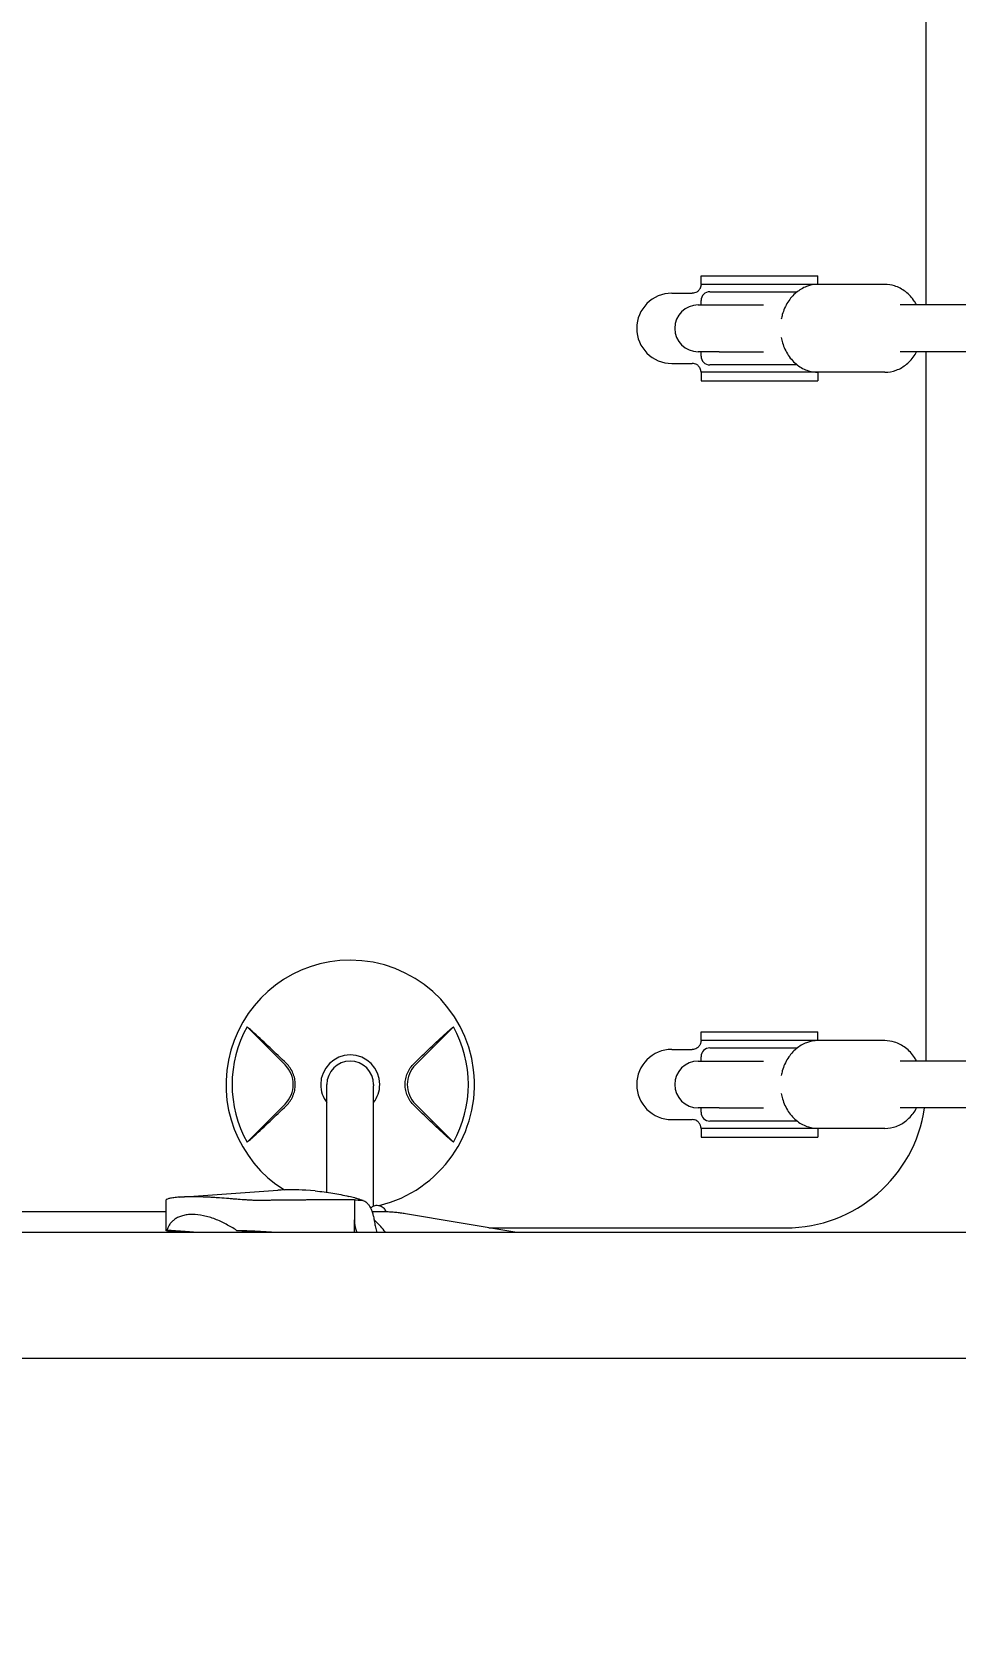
# Model space of a CAD drawing. Extents: x -5207 to 7460, y -6482 to 6318.
# Drawn here: x 868 to 1184, y -48 to 501 of the extents above; entities that cross this region are included whole.
import ezdxf

# ---------------------------------------------------------------- set-up
doc = ezdxf.new("R2010")
doc.units = 0
doc.header["$LTSCALE"] = 5
doc.header["$PDMODE"] = 33
doc.header["$PDSIZE"] = 20
doc.layers.get('Defpoints').update_dxf_attribs({"linetype": 'CONTINUOUS'})
doc.layers.add('Lg_dim', color=7, linetype='CONTINUOUS')
doc.layers.add('Lg_prod', color=40, linetype='CONTINUOUS')
doc.styles.add('LG1', font='arial.ttf', dxfattribs={"height": 185})
doc.dimstyles.new('LG_DIM', dxfattribs={"dimtxt": 185, "dimasz": 120, "dimexe": 50, "dimexo": 1, "dimgap": 50, "dimtad": 1, "dimdec": 0, "dimrnd": 10, "dimtxsty": 'LG1', "dimcen": 2.5, "dimclrt": 4, "dimadec": 4, "dimazin": 3, "dimtfac": 1, "dimtdec": 0, "dimtmove": 0, "dimatfit": 3})

# ---------------------------------------------------------------- blocks, each defined once
blk = doc.blocks.new('*D4')
at = {"layer": 'Defpoints', "color": 0, "transparency": 16777216}
for p in [(-2635.83, 778.5, 0.2), (5060.83, -1646.5), (5060.83, -6051.45)]:
    blk.add_point(p, dxfattribs=at)
at = {"layer": 'Lg_dim', "color": 0, "lineweight": -2, "transparency": 16777216}
for p, q in [((-2635.83, 777.5), (-2635.83, -6101.45)), ((5060.83, -1647.5), (5060.83, -6101.45)), ((-2515.83, -6051.45), (539.03, -6051.45)), ((4940.83, -6051.45), (1808.47, -6051.45))]:
    blk.add_line(p, q, dxfattribs=at)
at = {"layer": 'Lg_dim', "color": 0, "transparency": 16777216}
for points in [[(-2515.83, -6031.45), (-2515.83, -6071.45), (-2635.83, -6051.45)], [(4940.83, -6031.45), (4940.83, -6071.45), (5060.83, -6051.45)]]:
    blk.add_solid(points, dxfattribs=at)
at = {"layer": 'Lg_dim', "color": 4, "transparency": 16777216, "insert": (1173.75, -6051.45), "char_height": 185, "attachment_point": 5, "style": 'LG1'}
blk.add_mtext('\\A1;7700 mm\\P [(25\'-3{\\H1.000000x;\\S1/4;}")]', dxfattribs=at)
blk = doc.blocks.new('*D5')
at = {"layer": 'Defpoints', "color": 0, "transparency": 16777216}
for p in [(-283.42, 3694.51, 0.2), (-100, -4659.68), (6750.73, -4659.68)]:
    blk.add_point(p, dxfattribs=at)
at = {"layer": 'Lg_dim', "color": 0, "lineweight": -2, "transparency": 16777216}
for p, q in [((-282.42, 3694.51), (6800.73, 3694.51)), ((6750.73, 3574.51), (6750.73, -297.89)), ((6750.73, -4539.68), (6750.73, -1197.71)), ((-99, -4659.68), (6800.73, -4659.68))]:
    blk.add_line(p, q, dxfattribs=at)
at = {"layer": 'Lg_dim', "color": 0, "transparency": 16777216}
for points in [[(6730.73, 3574.51), (6770.73, 3574.51), (6750.73, 3694.51)], [(6730.73, -4539.68), (6770.73, -4539.68), (6750.73, -4659.68)]]:
    blk.add_solid(points, dxfattribs=at)
at = {"layer": 'Lg_dim', "color": 4, "transparency": 16777216, "insert": (6750.73, -747.8), "char_height": 185, "attachment_point": 5, "style": 'LG1'}
blk.add_mtext('\\A1;8350 mm\\P [(27\'-5{\\H1.000000x;\\S1/8;}")]', dxfattribs=at)
blk = doc.blocks.new('*D7')
at = {"layer": 'Defpoints', "color": 0, "transparency": 16777216}
for p in [(3262.5, 4611.04), (-872.5, 400), (3262.5, -330)]:
    blk.add_point(p, dxfattribs=at)
at = {"layer": 'Lg_dim', "color": 0, "lineweight": -2, "transparency": 16777216}
for p, q in [((-872.5, 401), (-872.5, 4661.04)), ((3262.5, -329), (3262.5, 4661.04)), ((-752.5, 4611.04), (636.72, 4611.04)), ((3142.5, 4611.04), (2027.18, 4611.04))]:
    blk.add_line(p, q, dxfattribs=at)
at = {"layer": 'Lg_dim', "color": 0, "transparency": 16777216}
for points in [[(-752.5, 4631.04), (-752.5, 4591.04), (-872.5, 4611.04)], [(3142.5, 4631.04), (3142.5, 4591.04), (3262.5, 4611.04)]]:
    blk.add_solid(points, dxfattribs=at)
at = {"layer": 'Lg_dim', "color": 4, "transparency": 16777216, "insert": (1331.95, 4611.04), "char_height": 185, "attachment_point": 5, "style": 'LG1'}
blk.add_mtext('\\A1;4140 mm\\P [(13\'-6{\\H1.000000x;\\S15/16;}")]', dxfattribs=at)

msp = doc.modelspace()

# ---------------------------------------------------------------- linework, layer by layer
at = {"layer": 'Lg_prod', "linetype": 'Continuous', "lineweight": 0}
for p, q in [((1174, 408), (1174, 650.5)), ((1097, 415), (1097, 418)), ((1097, 418), (1137, 418)), ((1137, 415), (1137, 418)), ((1087, 412), (1094, 412)), ((1137, 415), (1097, 415)), ((1100, 412.5), (1105.22, 412.5)), ((1105.22, 412.5), (1125.6, 412.5)), ((1125.6, 412.5), (1129.9, 412.5)), ((1159.88, 415), (1137.01, 415)), ((1096, 408), (1103.19, 408)), ((1097, 408), (1097, 409.5)), ((1103.19, 408), (1118.42, 408)), ((1126.1, 408), (1126.14, 408)), ((1234.45, 408), (1165.09, 408)), ((1103.19, 392), (1096, 392)), ((1097, 390.5), (1097, 392)), ((1103.19, 392), (1118.42, 392)), ((1126.1, 392), (1126.14, 392)), ((1234.45, 392), (1165.09, 392)), ((1174, 149.5), (1174, 392)), ((1087, 388), (1094, 388)), ((1097, 385), (1097, 382)), ((1137, 385), (1097, 385)), ((1105.22, 387.5), (1100, 387.5)), ((1125.6, 387.5), (1105.22, 387.5)), ((1129.9, 387.5), (1125.6, 387.5)), ((1137, 385), (1137, 382)), ((1159.88, 385), (1137.01, 385)), ((1097, 382), (1137, 382)), ((941.72, 161.22), (954.72, 148.22)), ((1012.28, 161.22), (999.28, 148.22)), ((1097, 156.5), (1097, 159.5)), ((1097, 159.5), (1137, 159.5)), ((1137, 156.5), (1137, 159.5)), ((1137, 156.5), (1097, 156.5)), ((1100, 154), (1105.22, 154)), ((1105.22, 154), (1125.6, 154)), ((1125.6, 154), (1129.9, 154)), ((1159.88, 156.5), (1137.01, 156.5)), ((1087, 153.5), (1094, 153.5)), ((1096, 149.5), (1103.19, 149.5)), ((1097, 149.5), (1097, 151)), ((1103.19, 149.5), (1118.42, 149.5)), ((1126.1, 149.5), (1126.14, 149.5)), ((1241.12, 149.5), (1165.09, 149.5)), ((969, 141.07), (969, 141.5)), ((969, 104.7), (969, 141.07)), ((985, 141.5), (985, 141.07)), ((985, 99.98), (985, 141.07)), ((954.72, 134.78), (941.72, 121.78)), ((999.28, 134.78), (1012.28, 121.78)), ((1103.19, 133.5), (1096, 133.5)), ((1097, 132), (1097, 133.5)), ((1103.19, 133.5), (1118.42, 133.5)), ((1126.1, 133.5), (1126.14, 133.5)), ((1241.12, 133.5), (1165.09, 133.5)), ((1087, 129.5), (1094, 129.5)), ((1097, 126.5), (1097, 123.5)), ((1137, 126.5), (1097, 126.5)), ((1105.22, 129), (1100, 129)), ((1125.6, 129), (1105.22, 129)), ((1129.9, 129), (1125.6, 129)), ((1137, 126.5), (1137, 123.5)), ((1159.88, 126.5), (1137.01, 126.5)), ((1097, 123.5), (1137, 123.5)), ((918.77, 102.99), (952.24, 105.33)), ((965.02, 105.11), (961.76, 105.33)), ((969, 104.69), (969, 104.69)), ((914, 91.56), (914, 102.06)), ((978.42, 102.07), (978.42, 95.19)), ((914, 98), (826.84, 98)), ((978.42, 91), (978.42, 95.19)), ((987.5, 98), (984.48, 98)), ((1033.27, 91), (995.9, 97.3)), ((497.82, 91), (1139.29, 91)), ((919, 91), (915.37, 91.33)), ((946.28, 91.33), (952.05, 91)), ((1024.36, 92.5), (1126, 92.5)), ((1139.29, 91), (1553.5, 91)), ((497.82, 48), (1139.29, 48)), ((1139.29, 48), (1553.5, 48))]:
    msp.add_line(p, q, dxfattribs=at)
for centre, radius, start, end in [((1087, 400), 12, 90, 270), ((1100, 409.5), 3, 90, 180), ((1096, 400), 8, 90, 270), ((1100, 390.5), 3, 180, 270), ((977, 141.5), 42.51, 90, 237.9823), ((977, 141.5), 42.51, 283.4427, 90), ((977, 141.5), 40.42, 150.8025, 209.1975), ((977, 141.5), 40.42, 330.8025, 29.1975), ((1100, 151), 3, 90, 180), ((977, 141.5), 10.1, 90, 180), ((977, 141.5), 8, 90, 180), ((977, 141.5), 10.1, 0, 90), ((977, 141.5), 8, 0, 90), ((1087, 141.5), 12, 90, 270), ((1096, 141.5), 8, 90, 270), ((948, 141.5), 9.5, 0, 45), ((1006, 141.5), 9.5, 135, 180), ((948, 141.5), 9.5, 315, 0), ((977, 141.5), 10.1, 180, 217.6198), ((977, 141.5), 10.1, 322.3802, 0), ((1006, 141.5), 9.5, 180, 225), ((1100, 132), 3, 180, 270), ((1126, 140.5), 48, 270, 351.6145)]:
    msp.add_arc(centre, radius, start, end, dxfattribs=at)
for centre, major_axis, ratio, start_param, end_param in [((957, 14.67), (0, 90.83), 0.866025, 0, 0.060521), ((957, 14.67), (0, 90.83), 0.866025, 6.222664, 6.283185), ((974.15, 93.53), (2.4, 9.71), 0.488879, 0, 0.000002), ((957, 76.5), (0, 19.4), 0.866025, 0.717733, 0.726784)]:
    msp.add_ellipse(centre, major_axis=major_axis, ratio=ratio, start_param=start_param, end_param=end_param, dxfattribs=at)
for points, knots in [([(1097, 415), (1097, 415), (1097, 414.96), (1097, 414.86), (1096.99, 414.82), (1096.99, 414.71), (1096.98, 414.65), (1096.95, 414.45), (1096.92, 414.28), (1096.83, 414.01), (1096.8, 413.91), (1096.71, 413.71), (1096.66, 413.61), (1096.54, 413.4), (1096.47, 413.3), (1096.32, 413.1), (1096.24, 413), (1096.06, 412.81), (1095.96, 412.72), (1095.75, 412.56), (1095.64, 412.48), (1095.3, 412.28), (1095.05, 412.18), (1094.53, 412.04), (1094.27, 412), (1094, 412)], [0, 0, 0, 0, 0.000794672, 0.000794672, 0.001192009, 0.001192009, 0.001589345, 0.001589345, 0.002384017, 0.002384017, 0.002781354, 0.002781354, 0.00317869, 0.00317869, 0.003576026, 0.003576026, 0.003973362, 0.003973362, 0.004370698, 0.004370698, 0.004768035, 0.004768035, 0.005562707, 0.005562707, 0.006357379, 0.006357379, 0.006357379, 0.006357379]), ([(1137.01, 415), (1135.69, 415), (1134.36, 414.76), (1131.84, 413.83), (1130.64, 413.12), (1128.46, 411.32), (1127.49, 410.2), (1125.87, 407.65), (1125.23, 406.2), (1124.66, 404.16), (1124.54, 403.63), (1124.44, 403.09)], [0, 0, 0, 0, 0.294487, 0.294487, 0.59583, 0.59583, 0.912288, 0.912288, 1.2419, 1.2419, 1.355561, 1.355561, 1.355561, 1.355561]), ([(1170.76, 408), (1170.54, 408.42), (1170.29, 408.82), (1169.18, 410.49), (1168.14, 411.63), (1165.81, 413.42), (1164.52, 414.09), (1162.1, 414.83), (1160.99, 415), (1159.88, 415)], [5.2926589, 5.2926589, 5.2926589, 5.2926589, 5.3930964, 5.3930964, 5.7220167, 5.7220167, 6.0366939, 6.0366939, 6.2831853, 6.2831853, 6.2831853, 6.2831853]), ([(1124.44, 396.91), (1124.55, 396.29), (1124.7, 395.69), (1125.32, 393.56), (1125.99, 392.1), (1127.71, 389.51), (1128.76, 388.37), (1131.09, 386.58), (1132.37, 385.91), (1134.8, 385.17), (1135.9, 385), (1137.01, 385)], [1.786032, 1.786032, 1.786032, 1.786032, 1.915613, 1.915613, 2.251504, 2.251504, 2.580424, 2.580424, 2.895101, 2.895101, 3.141593, 3.141593, 3.141593, 3.141593]), ([(1159.88, 385), (1161.21, 385), (1162.53, 385.24), (1165.06, 386.17), (1166.26, 386.88), (1168.44, 388.68), (1169.41, 389.8), (1170.4, 391.36), (1170.59, 391.68), (1170.76, 392)], [3.1415927, 3.1415927, 3.1415927, 3.1415927, 3.4360801, 3.4360801, 3.7374228, 3.7374228, 4.0538802, 4.0538802, 4.1321191, 4.1321191, 4.1321191, 4.1321191]), ([(1097, 385), (1097, 385), (1097, 385.04), (1097, 385.14), (1096.99, 385.18), (1096.99, 385.29), (1096.98, 385.35), (1096.95, 385.55), (1096.92, 385.72), (1096.83, 385.99), (1096.8, 386.09), (1096.71, 386.29), (1096.66, 386.39), (1096.54, 386.6), (1096.47, 386.7), (1096.32, 386.9), (1096.24, 387), (1096.06, 387.19), (1095.96, 387.28), (1095.75, 387.44), (1095.64, 387.52), (1095.3, 387.72), (1095.05, 387.82), (1094.53, 387.96), (1094.27, 388), (1094, 388)], [0, 0, 0, 0, 0.000794672, 0.000794672, 0.001192009, 0.001192009, 0.001589345, 0.001589345, 0.002384017, 0.002384017, 0.002781354, 0.002781354, 0.00317869, 0.00317869, 0.003576026, 0.003576026, 0.003973362, 0.003973362, 0.004370698, 0.004370698, 0.004768035, 0.004768035, 0.005562707, 0.005562707, 0.006357379, 0.006357379, 0.006357379, 0.006357379]), ([(944.19, 159.07), (943.71, 159.52), (943.26, 159.92), (942.64, 160.46), (942.44, 160.63), (942.06, 160.95), (941.88, 161.09), (941.72, 161.22)], [0.000000486, 0.000000486, 0.000000486, 0.000000486, 0.002114988, 0.002114988, 0.003172238, 0.003172238, 0.004229489, 0.004229489, 0.004229489, 0.004229489]), ([(1009.81, 159.07), (1010.29, 159.52), (1010.74, 159.92), (1011.36, 160.46), (1011.56, 160.63), (1011.94, 160.95), (1012.12, 161.09), (1012.28, 161.22)], [0.000000486, 0.000000486, 0.000000486, 0.000000486, 0.002114988, 0.002114988, 0.003172238, 0.003172238, 0.004229489, 0.004229489, 0.004229489, 0.004229489]), ([(1097, 156.5), (1097, 156.5), (1097, 156.46), (1097, 156.36), (1096.99, 156.32), (1096.99, 156.21), (1096.98, 156.15), (1096.95, 155.95), (1096.92, 155.78), (1096.83, 155.51), (1096.8, 155.41), (1096.71, 155.21), (1096.66, 155.11), (1096.54, 154.9), (1096.47, 154.8), (1096.32, 154.6), (1096.24, 154.5), (1096.06, 154.31), (1095.96, 154.22), (1095.75, 154.06), (1095.64, 153.98), (1095.3, 153.78), (1095.05, 153.68), (1094.53, 153.54), (1094.27, 153.5), (1094, 153.5)], [0, 0, 0, 0, 0.000794672, 0.000794672, 0.001192009, 0.001192009, 0.001589345, 0.001589345, 0.002384017, 0.002384017, 0.002781354, 0.002781354, 0.00317869, 0.00317869, 0.003576026, 0.003576026, 0.003973362, 0.003973362, 0.004370698, 0.004370698, 0.004768035, 0.004768035, 0.005562707, 0.005562707, 0.006357379, 0.006357379, 0.006357379, 0.006357379]), ([(1137.01, 156.5), (1135.69, 156.5), (1134.36, 156.26), (1131.84, 155.33), (1130.64, 154.62), (1128.46, 152.82), (1127.49, 151.7), (1125.87, 149.15), (1125.23, 147.7), (1124.66, 145.66), (1124.54, 145.13), (1124.44, 144.59)], [0, 0, 0, 0, 0.294487, 0.294487, 0.59583, 0.59583, 0.912288, 0.912288, 1.2419, 1.2419, 1.355561, 1.355561, 1.355561, 1.355561]), ([(1170.76, 149.5), (1170.54, 149.92), (1170.29, 150.32), (1169.18, 151.99), (1168.14, 153.13), (1165.81, 154.92), (1164.52, 155.59), (1162.1, 156.33), (1160.99, 156.5), (1159.88, 156.5)], [5.2926589, 5.2926589, 5.2926589, 5.2926589, 5.3930964, 5.3930964, 5.7220167, 5.7220167, 6.0366939, 6.0366939, 6.2831853, 6.2831853, 6.2831853, 6.2831853]), ([(958.22, 141.5), (958.22, 141.83), (958.2, 142.17), (958.13, 142.84), (958.08, 143.17), (957.88, 144.16), (957.68, 144.8), (957.16, 146.03), (956.83, 146.62), (956.08, 147.71), (955.65, 148.22), (955.18, 148.68)], [0.008164918, 0.008164918, 0.008164918, 0.008164918, 0.009167239, 0.009167239, 0.01016956, 0.01016956, 0.012174201, 0.012174201, 0.014178842, 0.014178842, 0.016183483, 0.016183483, 0.016183483, 0.016183483]), ([(995.78, 141.5), (995.78, 141.83), (995.8, 142.17), (995.87, 142.84), (995.92, 143.17), (996.12, 144.16), (996.32, 144.8), (996.84, 146.03), (997.17, 146.62), (997.92, 147.71), (998.35, 148.22), (998.82, 148.68)], [0.008164918, 0.008164918, 0.008164918, 0.008164918, 0.009167239, 0.009167239, 0.01016956, 0.01016956, 0.012174201, 0.012174201, 0.014178842, 0.014178842, 0.016183483, 0.016183483, 0.016183483, 0.016183483]), ([(955.18, 134.32), (955.65, 134.78), (956.08, 135.29), (956.64, 136.11), (956.82, 136.39), (957.14, 136.98), (957.29, 137.28), (957.68, 138.2), (957.88, 138.84), (958.08, 139.83), (958.13, 140.16), (958.2, 140.83), (958.22, 141.17), (958.22, 141.5)], [0.000143327, 0.000143327, 0.000143327, 0.000143327, 0.002148725, 0.002148725, 0.003151424, 0.003151424, 0.004154123, 0.004154123, 0.006159521, 0.006159521, 0.00716222, 0.00716222, 0.008164918, 0.008164918, 0.008164918, 0.008164918]), ([(998.82, 134.32), (998.35, 134.78), (997.92, 135.29), (997.36, 136.11), (997.18, 136.39), (996.86, 136.98), (996.71, 137.28), (996.32, 138.2), (996.12, 138.84), (995.92, 139.83), (995.87, 140.16), (995.8, 140.83), (995.78, 141.17), (995.78, 141.5)], [0.000143327, 0.000143327, 0.000143327, 0.000143327, 0.002148725, 0.002148725, 0.003151424, 0.003151424, 0.004154123, 0.004154123, 0.006159521, 0.006159521, 0.00716222, 0.00716222, 0.008164918, 0.008164918, 0.008164918, 0.008164918]), ([(1124.44, 138.41), (1124.55, 137.79), (1124.7, 137.19), (1125.32, 135.06), (1125.99, 133.6), (1127.71, 131.01), (1128.76, 129.87), (1131.09, 128.08), (1132.37, 127.41), (1134.8, 126.67), (1135.9, 126.5), (1137.01, 126.5)], [1.786032, 1.786032, 1.786032, 1.786032, 1.915613, 1.915613, 2.251504, 2.251504, 2.580424, 2.580424, 2.895101, 2.895101, 3.141593, 3.141593, 3.141593, 3.141593]), ([(1159.88, 126.5), (1161.21, 126.5), (1162.53, 126.74), (1165.06, 127.67), (1166.26, 128.38), (1168.44, 130.18), (1169.41, 131.3), (1170.4, 132.86), (1170.59, 133.18), (1170.76, 133.5)], [3.1415927, 3.1415927, 3.1415927, 3.1415927, 3.4360801, 3.4360801, 3.7374228, 3.7374228, 4.0538802, 4.0538802, 4.1321191, 4.1321191, 4.1321191, 4.1321191]), ([(1097, 126.5), (1097, 126.5), (1097, 126.54), (1097, 126.64), (1096.99, 126.68), (1096.99, 126.79), (1096.98, 126.85), (1096.95, 127.05), (1096.92, 127.22), (1096.83, 127.49), (1096.8, 127.59), (1096.71, 127.79), (1096.66, 127.89), (1096.54, 128.1), (1096.47, 128.2), (1096.32, 128.4), (1096.24, 128.5), (1096.06, 128.69), (1095.96, 128.78), (1095.75, 128.94), (1095.64, 129.02), (1095.3, 129.22), (1095.05, 129.32), (1094.53, 129.46), (1094.27, 129.5), (1094, 129.5)], [0, 0, 0, 0, 0.000794672, 0.000794672, 0.001192009, 0.001192009, 0.001589345, 0.001589345, 0.002384017, 0.002384017, 0.002781354, 0.002781354, 0.00317869, 0.00317869, 0.003576026, 0.003576026, 0.003973362, 0.003973362, 0.004370698, 0.004370698, 0.004768035, 0.004768035, 0.005562707, 0.005562707, 0.006357379, 0.006357379, 0.006357379, 0.006357379]), ([(941.72, 121.78), (942.05, 122.04), (942.42, 122.35), (943.04, 122.89), (943.26, 123.09), (943.72, 123.49), (943.95, 123.7), (944.19, 123.93)], [0.000000242, 0.000000242, 0.000000242, 0.000000242, 0.002114103, 0.002114103, 0.003171033, 0.003171033, 0.004227963, 0.004227963, 0.004227963, 0.004227963]), ([(1012.28, 121.78), (1011.95, 122.04), (1011.58, 122.35), (1010.96, 122.89), (1010.74, 123.09), (1010.28, 123.49), (1010.05, 123.7), (1009.81, 123.93)], [0.000000242, 0.000000242, 0.000000242, 0.000000242, 0.002114103, 0.002114103, 0.003171033, 0.003171033, 0.004227963, 0.004227963, 0.004227963, 0.004227963]), ([(965.02, 105.11), (967.07, 104.96), (969.07, 104.72), (972.88, 104.08), (974.69, 103.69), (976.55, 103.23)], [0, 0, 0, 0, 7.230851, 7.230851, 13.6625, 13.6625, 13.6625, 13.6625]), ([(923, 103.13), (922.07, 103.13), (921.19, 103.11), (919.95, 103.06), (919.55, 103.04), (918.79, 102.99), (918.43, 102.97), (917.4, 102.88), (916.8, 102.81), (916.01, 102.69), (915.76, 102.65), (915.33, 102.57), (915.13, 102.53), (914.61, 102.4), (914.36, 102.32), (914.07, 102.17), (914, 102.11), (914, 102.06)], [0.02582839, 0.02582839, 0.02582839, 0.02582839, 0.0290553, 0.0290553, 0.03066876, 0.03066876, 0.03228222, 0.03228222, 0.03550913, 0.03550913, 0.03712259, 0.03712259, 0.03873604, 0.03873604, 0.04196296, 0.04196296, 0.0446243, 0.0446243, 0.0446243, 0.0446243]), ([(946.28, 101.86), (945.62, 101.86), (944.88, 101.87), (943.69, 101.91), (943.27, 101.93), (942.41, 101.97), (941.96, 102), (940.58, 102.09), (939.61, 102.16), (938.12, 102.27), (937.61, 102.31), (936.57, 102.4), (936.04, 102.44), (934.45, 102.57), (933.38, 102.65), (931.77, 102.77), (931.23, 102.81), (930.14, 102.88), (929.6, 102.91), (928.01, 103), (926.97, 103.04), (925.44, 103.09), (924.94, 103.1), (923.95, 103.12), (923.47, 103.13), (923, 103.13)], [0.0000002, 0.0000002, 0.0000002, 0.0000002, 0.00322872, 0.00322872, 0.00484298, 0.00484298, 0.00645725, 0.00645725, 0.00968577, 0.00968577, 0.01130003, 0.01130003, 0.01291429, 0.01291429, 0.01614282, 0.01614282, 0.01775708, 0.01775708, 0.01937134, 0.01937134, 0.02259987, 0.02259987, 0.02421413, 0.02421413, 0.02582839, 0.02582839, 0.02582839, 0.02582839]), ([(981.45, 101.84), (981.14, 101.94), (980.83, 102.03), (980.19, 102.23), (979.86, 102.33), (979.2, 102.52), (978.87, 102.62), (978.21, 102.8), (977.88, 102.89), (977.22, 103.07), (976.89, 103.15), (976.55, 103.23)], [6.00969819, 6.00969819, 6.00969819, 6.00969819, 6.0216104, 6.0216104, 6.03417887, 6.03417887, 6.04674734, 6.04674734, 6.05931581, 6.05931581, 6.07188428, 6.07188428, 6.07188428, 6.07188428]), ([(980.94, 101.93), (981.42, 101.9), (981.89, 101.71), (982.46, 101.27), (982.57, 101.18), (982.79, 100.96), (982.9, 100.85), (983.21, 100.48), (983.41, 100.2), (983.7, 99.73), (983.79, 99.56), (983.97, 99.21), (984.06, 99.04), (984.31, 98.48), (984.46, 98.08), (984.73, 97.24), (984.85, 96.79), (985.07, 95.87), (985.16, 95.39), (985.23, 94.9)], [0, 0, 0, 0, 0.00305771, 0.00305771, 0.00382214, 0.00382214, 0.00458657, 0.00458657, 0.00611543, 0.00611543, 0.00687986, 0.00687986, 0.00764428, 0.00764428, 0.00917314, 0.00917314, 0.010702, 0.010702, 0.01223085, 0.01223085, 0.01223085, 0.01223085]), ([(983.96, 99.23), (983.97, 99.23), (983.97, 99.24), (984.08, 99.36), (984.22, 99.49), (984.66, 99.82), (985.02, 100.03), (985.71, 100.2), (985.97, 100.23), (986.23, 100.23)], [4.71114441, 4.71114441, 4.71114441, 4.71114441, 4.711158842, 4.711158842, 4.711555197, 4.711555197, 4.712108472, 4.712108472, 4.71238898, 4.71238898, 4.71238898, 4.71238898]), ([(986.23, 100.23), (986.55, 100.23), (986.86, 100.17), (987.44, 99.98), (987.7, 99.84), (988.16, 99.52), (988.34, 99.34), (988.68, 98.95), (988.78, 98.76), (989.01, 98.34), (989.04, 98.19), (989.09, 98.03), (989.1, 98), (989.1, 97.97)], [4.71238898, 4.71238898, 4.71238898, 4.71238898, 4.712738722, 4.712738722, 4.713124277, 4.713124277, 4.713632311, 4.713632311, 4.714434569, 4.714434569, 4.716007235, 4.716007235, 4.716492246, 4.716492246, 4.716492246, 4.716492246]), ([(923, 97.09), (922.69, 97.09), (922.39, 97.08), (921.81, 97.04), (921.52, 97.02), (920.69, 96.91), (920.16, 96.8), (919.41, 96.59), (919.16, 96.51), (918.69, 96.34), (918.46, 96.25), (917.81, 95.94), (917.42, 95.72), (916.69, 95.21), (916.35, 94.94), (915.76, 94.35), (915.5, 94.04), (915.04, 93.4), (914.85, 93.06), (914.52, 92.37), (914.38, 92.01), (914.28, 91.65)], [0.0173685, 0.0173685, 0.0173685, 0.0173685, 0.01841269, 0.01841269, 0.01945689, 0.01945689, 0.02154529, 0.02154529, 0.02258948, 0.02258948, 0.02363368, 0.02363368, 0.02572208, 0.02572208, 0.02781047, 0.02781047, 0.02989887, 0.02989887, 0.03198726, 0.03198726, 0.03407566, 0.03407566, 0.03407566, 0.03407566]), ([(938.14, 91.65), (937.01, 92.38), (935.83, 93.07), (933.99, 94.04), (933.36, 94.36), (932.08, 94.95), (931.43, 95.22), (930.13, 95.72), (929.47, 95.95), (928.15, 96.35), (927.47, 96.52), (925.5, 96.94), (924.22, 97.09), (923, 97.09)], [0.0006161, 0.0006161, 0.0006161, 0.0006161, 0.0048042, 0.0048042, 0.00689825, 0.00689825, 0.0089923, 0.0089923, 0.01108635, 0.01108635, 0.0131804, 0.0131804, 0.0173685, 0.0173685, 0.0173685, 0.0173685]), ([(989.01, 91), (988.04, 92.38), (986.92, 93.64), (985.51, 94.9), (985.35, 95.04), (985.19, 95.18)], [5.3973042, 5.3973042, 5.3973042, 5.3973042, 5.6237412, 5.6237412, 5.6527432, 5.6527432, 5.6527432, 5.6527432]), ([(985.23, 94.9), (985.32, 94.32), (985.42, 93.73), (985.68, 92.56), (985.83, 91.97), (986.02, 91.4)], [0, 0, 0, 0, 0.001800625, 0.001800625, 0.00360125, 0.00360125, 0.00360125, 0.00360125]), ([(995.9, 97.3), (995.34, 97.39), (994.79, 97.47), (993.67, 97.62), (993.11, 97.69), (991.99, 97.8), (991.43, 97.85), (990.31, 97.92), (989.74, 97.95), (988.62, 97.99), (988.06, 98), (987.5, 98)], [6.1469379, 6.1469379, 6.1469379, 6.1469379, 6.1741874, 6.1741874, 6.2014369, 6.2014369, 6.2286863, 6.2286863, 6.2559358, 6.2559358, 6.2831853, 6.2831853, 6.2831853, 6.2831853])]:
    msp.add_open_spline(points, degree=3, knots=knots, dxfattribs=at)
for points in [[(1137, 415), (1137, 415), (1137, 415), (1137, 415)], [(1137, 385), (1137, 385), (1137, 385), (1137, 385)], [(955.18, 148.68), (951.42, 152.3), (947.76, 155.77), (944.19, 159.07)], [(998.82, 148.68), (1002.58, 152.3), (1006.24, 155.77), (1009.81, 159.07)], [(1137, 156.5), (1137, 156.5), (1137, 156.5), (1137, 156.5)], [(944.19, 123.93), (947.76, 127.23), (951.42, 130.7), (955.18, 134.32)], [(1009.81, 123.93), (1006.24, 127.23), (1002.58, 130.7), (998.82, 134.32)], [(1137, 126.5), (1137, 126.5), (1137, 126.5), (1137, 126.5)], [(978.42, 102.07), (979.26, 102.02), (980.1, 101.97), (980.94, 101.93)]]:
    msp.add_open_spline(points, degree=3, dxfattribs=at)
for points, weights in [([(978.42, 102.07), (967.7, 102.08), (956.98, 102.02), (946.28, 101.86)], [1, 0.99951768639, 0.99951768639, 1]), ([(978.42, 95.19), (978.42, 93.75), (978.69, 92.33), (979.22, 91)], [1, 0.963416741903, 0.942185900966, 0.936307477188]), ([(915.37, 91.33), (914.05, 91.45), (913.67, 91.56), (914.28, 91.65)], [1, 0.973269229067, 0.973269229067, 1]), ([(923.4, 91), (920.33, 91.22), (917.29, 91.44), (914.28, 91.65)], [0.999072853129, 0.999244719996, 0.999553768953, 1]), ([(938.14, 91.65), (941.39, 91.56), (944.18, 91.45), (946.28, 91.33)], [1, 0.973269229067, 0.973269229067, 1]), ([(938.14, 91.65), (941.29, 91.44), (944.45, 91.22), (947.64, 91)], [1, 0.999553768953, 0.999244719996, 0.999072853129]), ([(986.15, 91), (986.1, 91.13), (986.06, 91.26), (986.02, 91.4)], [0.993179669495, 0.995297331129, 0.997570774631, 1])]:
    msp.add_rational_spline(points, weights, degree=3, dxfattribs=at)

# ---------------------------------------------------------------- dimensions: what is measured, and where the dimension line sits
at = {"layer": 'Lg_dim'}
for base, p1, p2, picture, middle in [((3262.5, 4611.04), (-872.5, 400), (3262.5, -330), '*D7', (1331.95, 4611.04)), ((5060.83, -6051.45), (-2635.83, 778.5, 0.2), (5060.83, -1646.5), '*D4', (1173.75, -6051.45))]:
    dim = msp.add_linear_dim(base=base, p1=p1, p2=p2, dimstyle='LG_DIM', dxfattribs=at)
    dim.commit()
    dim.dimension.update_dxf_attribs({"geometry": picture, "text_midpoint": middle, "dimtype": 160})
dim = msp.add_linear_dim(base=(6750.73, -4659.68), p1=(-283.42, 3694.51, 0.2), p2=(-100, -4659.68), angle=90, dimstyle='LG_DIM', dxfattribs=at)
dim.commit()
dim.dimension.update_dxf_attribs({"geometry": '*D5', "text_midpoint": (6750.73, -747.8), "dimtype": 160})

doc.saveas('drawing.dxf')
